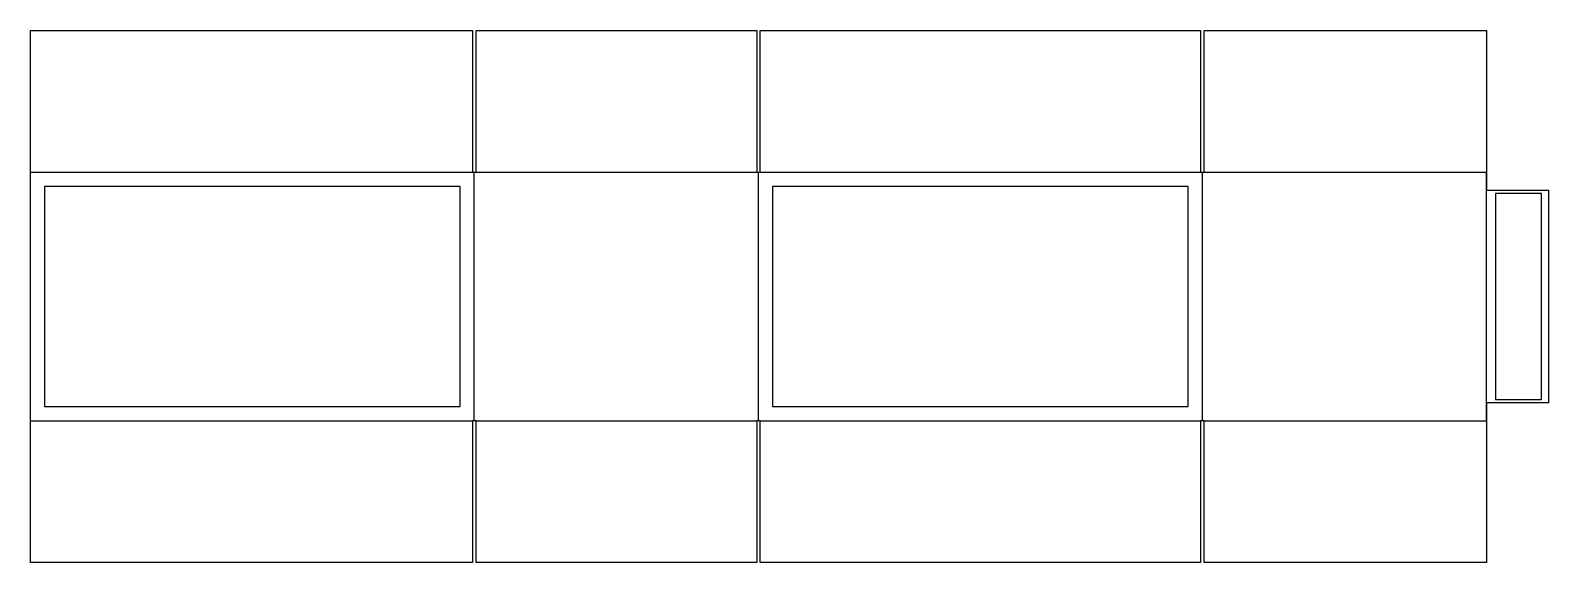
# Model space of a CAD drawing. Header units: millimetres. Extents: x 18 to 873, y 37 to 337.
import ezdxf

# ---------------------------------------------------------------- set-up
doc = ezdxf.new("R2010")
doc.units = ezdxf.units.MM
for name, color, linetype in [('CREASE', 5, 'Continuous'), ('CUT', 1, 'Continuous'), ('GLUE', 8, 'Continuous'), ('SAFE', 3, 'Continuous')]:
    doc.layers.add(name, color=color, linetype=linetype)

msp = doc.modelspace()

# ---------------------------------------------------------------- linework, layer by layer
at = {"layer": 'CREASE'}
for points in [[(18, 257), (267.025, 257)], [(268, 117), (268, 257)], [(268.975, 257), (427.025, 257)], [(428, 117), (428, 257)], [(428.975, 257), (677.025, 257)], [(678, 117), (678, 257)], [(678.975, 257), (838, 257)], [(838, 117), (838, 257)], [(18, 117), (267.025, 117)], [(268.975, 117), (427.025, 117)], [(428.975, 117), (677.025, 117)], [(678.975, 117), (838, 117)]]:
    msp.add_lwpolyline(points, dxfattribs=at)
at = {"layer": 'CUT'}
msp.add_lwpolyline([(18, 257), (18, 337), (267.025, 337), (267.025, 257), (268.975, 257), (268.975, 337), (427.025, 337), (427.025, 257), (428.975, 257), (428.975, 337), (677.025, 337), (677.025, 257), (678.975, 257), (678.975, 337), (838, 337), (838, 257), (838, 247), (873, 247), (873, 127), (838, 127), (838, 117), (838, 37), (678.975, 37), (678.975, 117), (677.025, 117), (677.025, 37), (428.975, 37), (428.975, 117), (427.025, 117), (427.025, 37), (268.975, 37), (268.975, 117), (267.025, 117), (267.025, 37), (18, 37), (18, 117), (18, 257)], close=True, dxfattribs=at)
at = {"layer": 'GLUE'}
msp.add_lwpolyline([(869, 129), (869, 245), (843, 245), (843, 129), (869, 129)], close=True, dxfattribs=at)
at = {"layer": 'SAFE'}
for points in [[(260, 125), (260, 249), (26, 249), (26, 125), (260, 125)], [(670, 125), (670, 249), (436, 249), (436, 125), (670, 125)]]:
    msp.add_lwpolyline(points, close=True, dxfattribs=at)

doc.saveas('drawing.dxf')
